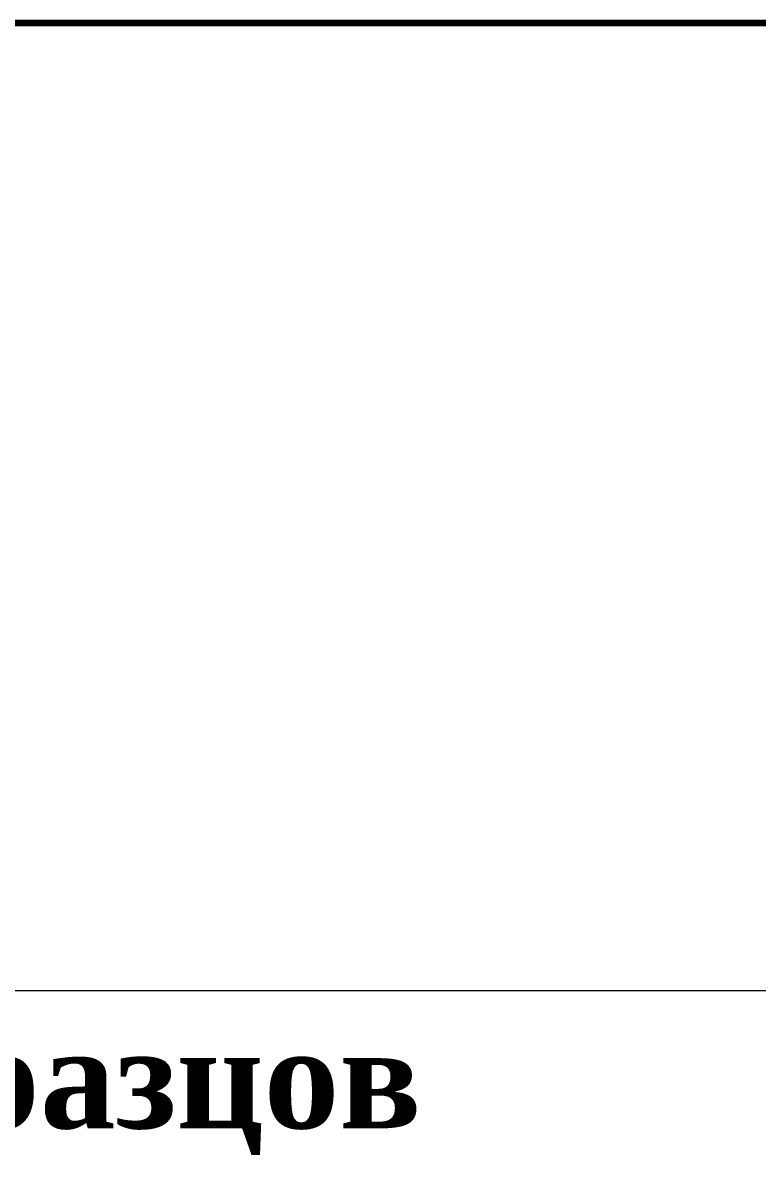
# Paper-space layout 'Состав альбома образцов' of a CAD drawing. Header units: millimetres. Extents: x 16 to 411, y 1 to 288.
# Drawn here: x 239.8 to 283.7, y 218.4 to 287.6 of the extents above; entities that cross this region are included whole.
import ezdxf

# ---------------------------------------------------------------- set-up
doc = ezdxf.new("R2010")
doc.units = ezdxf.units.MM
doc.layers.get('0').update_dxf_attribs({"lineweight": 0})
doc.layers.add('Рамка', color=7, linetype='Continuous', lineweight=100)
doc.styles.get("Standard").update_dxf_attribs({"font": 'arial.ttf'})

# ---------------------------------------------------------------- blocks, each defined once
blk = doc.blocks.new('*T4')
at = {"color": 0, "linetype": 'ByBlock', "lineweight": -2, "transparency": 16777216}
for p, q in [((0, 0), (274.541, 0)), ((0, 0), (0, -124.974)), ((274.541, 0), (274.541, -124.974)), ((0, -12.476), (274.541, -12.476)), ((68.635, -12.476), (68.635, -124.974)), ((137.27, -12.476), (137.27, -124.974)), ((205.906, -12.476), (205.906, -124.974)), ((0, -22.734), (274.541, -22.734)), ((0, -32.958), (274.541, -32.958)), ((0, -43.182), (274.541, -43.182)), ((0, -53.406), (274.541, -53.406)), ((0, -63.63), (274.541, -63.63)), ((0, -73.854), (274.541, -73.854)), ((0, -84.078), (274.541, -84.078)), ((0, -94.302), (274.541, -94.302)), ((0, -104.526), (274.541, -104.526)), ((0, -114.75), (274.541, -114.75)), ((0, -124.974), (274.541, -124.974))]:
    blk.add_line(p, q, dxfattribs=at)
at = {"color": 0, "transparency": 16777216, "attachment_point": 5}
for s, insert, char_height, width in [('{\\fGeorgia|b1|i0|c204|p18;\\C256;Состав альбома образцов}', (137.27, -6.238), 6, 271.54081), ('Масштабы чертежа', (240.223, -17.605), 4.5, 65.6352), ('Формат', (171.588, -17.605), 4.5, 65.6352), ('Лист', (34.318, -17.605), 4.5, 65.6352), ('Наименование', (102.953, -17.605), 4.5, 65.6352)]:
    blk.add_mtext(s, dxfattribs=dict(at, insert=insert, char_height=char_height, width=width))

psp = doc.layouts.new('Состав альбома образцов')

# ---------------------------------------------------------------- linework, layer by layer
at = {"layer": 'Рамка'}
psp.add_lwpolyline([(16.156, 0.602), (411.156, 0.602), (411.156, 287.602), (16.156, 287.602)], close=True, dxfattribs=at)

# ---------------------------------------------------------------- block references
psp.add_blockref('*T4', (74.006, 229.706))

doc.saveas('drawing.dxf')
